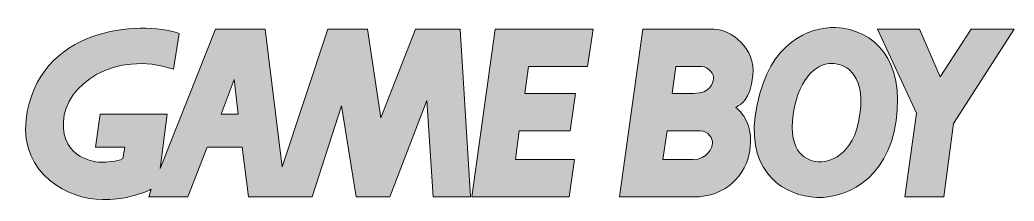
# Model space of a CAD drawing. Header units: millimetres. Extents: x -0.2 to 28.8, y -5 to 0.2.
import ezdxf

# ---------------------------------------------------------------- set-up
doc = ezdxf.new("R2010")
doc.units = ezdxf.units.MM
doc.header["$MEASUREMENT"] = 0
doc.layers.add('Layer 1', color=7, linetype='Continuous', lineweight=0)

# ---------------------------------------------------------------- blocks, each defined once
blk = doc.blocks.new('Block_0')
at = {"layer": 'Layer 1', "true_color": 0x231f20, "transparency": 33554687}
h = blk.add_hatch(color=250, dxfattribs=at)
edge = h.paths.add_edge_path()
edge.add_spline(control_points=[(5.282, -3.477), (5.282, -3.477), (6.305, -3.477), (6.305, -3.477), (6.305, -3.477), (6.486, -4.922), (6.486, -4.922), (6.486, -4.922), (8.337, -4.922), (8.337, -4.922), (8.337, -4.922), (9.194, -2.274), (9.194, -2.274), (9.194, -2.274), (9.616, -4.922), (9.616, -4.922), (9.616, -4.922), (10.594, -4.922), (10.594, -4.922), (10.594, -4.922), (11.677, -2.123), (11.677, -2.123), (11.677, -2.123), (11.858, -4.922), (11.858, -4.922), (11.858, -4.922), (12.941, -4.922), (12.941, -4.922), (12.941, -4.922), (12.64, -0.047), (12.64, -0.047), (12.64, -0.047), (11.346, -0.047), (11.346, -0.047), (11.346, -0.047), (10.338, -2.62), (10.338, -2.62), (10.338, -2.62), (9.947, -0.047), (9.947, -0.047), (9.947, -0.047), (8.788, -0.047), (8.788, -0.047), (8.788, -0.047), (7.464, -4.049), (7.464, -4.049), (7.464, -4.049), (6.967, -0.047), (6.967, -0.047), (6.967, -0.047), (5.523, -0.047), (5.523, -0.047), (5.523, -0.047), (3.913, -4.094), (3.913, -4.094), (3.913, -4.094), (4.123, -2.514), (4.123, -2.514), (4.123, -2.514), (2.167, -2.514), (2.167, -2.514), (2.167, -2.514), (2.032, -3.477), (2.032, -3.477), (2.032, -3.477), (2.889, -3.477), (2.889, -3.477), (2.889, -3.477), (2.829, -3.808), (2.829, -3.808), (2.679, -3.899), (2.333, -3.914), (2.197, -3.914), (2.062, -3.914), (1.054, -3.823), (1.099, -2.74), (1.144, -1.657), (2.589, -0.648), (4.304, -1.205), (4.304, -1.205), (4.469, -0.167), (4.469, -0.167), (3.326, 0.224), (0.322, 0.005), (0.015, -2.68), (-0.165, -4.26), (1.279, -5.012), (2.242, -4.997), (2.799, -5.027), (3.431, -4.817), (3.657, -4.696), (3.657, -4.696), (3.582, -4.922), (3.582, -4.922), (3.582, -4.922), (4.725, -4.922), (4.725, -4.922), (4.725, -4.922), (5.282, -3.477), (5.282, -3.477), (5.282, -3.477), (5.282, -3.477), (5.282, -3.477)], knot_values=[0, 0, 0, 0, 1, 1, 1, 2, 2, 2, 3, 3, 3, 4, 4, 4, 5, 5, 5, 6, 6, 6, 7, 7, 7, 8, 8, 8, 9, 9, 9, 10, 10, 10, 11, 11, 11, 12, 12, 12, 13, 13, 13, 14, 14, 14, 15, 15, 15, 16, 16, 16, 17, 17, 17, 18, 18, 18, 19, 19, 19, 20, 20, 20, 21, 21, 21, 22, 22, 22, 23, 23, 23, 24, 24, 24, 25, 25, 25, 26, 26, 26, 27, 27, 27, 28, 28, 28, 29, 29, 29, 30, 30, 30, 31, 31, 31, 32, 32, 32, 33, 33, 33, 34, 34, 34, 34], degree=3, periodic=0)
edge = h.paths.add_edge_path()
edge.add_spline(control_points=[(5.688, -2.514), (5.688, -2.514), (6.065, -1.506), (6.065, -1.506), (6.065, -1.506), (6.185, -2.514), (6.185, -2.514), (6.185, -2.514), (5.688, -2.514), (5.688, -2.514), (5.688, -2.514), (5.688, -2.514), (5.688, -2.514)], knot_values=[0, 0, 0, 0, 1, 1, 1, 2, 2, 2, 3, 3, 3, 4, 4, 4, 4], degree=3, periodic=0)
h = blk.add_hatch(color=250, dxfattribs=at)
edge = h.paths.add_edge_path()
edge.add_spline(control_points=[(23.444, -1.04), (23.76, -1.04), (24.437, -1.25), (24.272, -2.514), (24.106, -3.778), (23.324, -3.929), (23.038, -3.899), (22.752, -3.869), (22.165, -3.673), (22.331, -2.514), (22.496, -1.356), (23.113, -1.025), (23.444, -1.04), (23.444, -1.04), (23.444, -1.04), (23.444, -1.04)], knot_values=[0, 0, 0, 0, 1, 1, 1, 2, 2, 2, 3, 3, 3, 4, 4, 4, 5, 5, 5, 5], degree=3, periodic=0)
edge = h.paths.add_edge_path()
edge.add_spline(control_points=[(23.565, -0.001), (22.782, 0.029), (21.654, -0.423), (21.277, -2.243), (20.901, -4.064), (21.909, -4.801), (22.842, -4.922), (23.775, -5.042), (25.084, -4.455), (25.325, -2.71), (25.566, -0.964), (24.708, -0.047), (23.565, -0.001), (23.565, -0.001), (23.565, -0.001), (23.565, -0.001)], knot_values=[0, 0, 0, 0, 1, 1, 1, 2, 2, 2, 3, 3, 3, 4, 4, 4, 5, 5, 5, 5], degree=3, periodic=0)
for points in [[(15.815, -4.922), (15.966, -3.838), (14.25, -3.838), (14.356, -2.996), (15.845, -2.996), (15.996, -1.912), (14.521, -1.912), (14.626, -1.13), (16.342, -1.13), (16.507, -0.047), (13.663, -0.047), (12.986, -4.922)], [(24.783, -0.047), (26.002, -0.047), (26.604, -1.431), (27.507, -0.047), (28.756, -0.047), (26.995, -2.785), (26.709, -4.922), (25.581, -4.922), (25.912, -2.484)]]:
    blk.add_hatch(color=250, dxfattribs=at).paths.add_polyline_path(points)
h = blk.add_hatch(color=250, dxfattribs=at)
edge = h.paths.add_edge_path()
edge.add_spline(control_points=[(17.275, -4.922), (17.275, -4.922), (17.952, -0.047), (17.952, -0.047), (17.952, -0.047), (20.028, -0.047), (20.028, -0.047), (20.525, -0.047), (21.247, -0.618), (21.157, -1.386), (21.067, -2.153), (20.826, -2.198), (20.66, -2.319), (20.916, -2.544), (21.172, -2.906), (21.067, -3.583), (20.961, -4.26), (20.405, -4.922), (19.426, -4.922), (19.426, -4.922), (17.275, -4.922), (17.275, -4.922), (17.275, -4.922), (17.275, -4.922), (17.275, -4.922)], knot_values=[0, 0, 0, 0, 1, 1, 1, 2, 2, 2, 3, 3, 3, 4, 4, 4, 5, 5, 5, 6, 6, 6, 7, 7, 7, 8, 8, 8, 8], degree=3, periodic=0)
edge = h.paths.add_edge_path()
edge.add_spline(control_points=[(18.539, -3.838), (18.539, -3.838), (19.396, -3.838), (19.396, -3.838), (19.863, -3.838), (19.968, -3.477), (19.983, -3.357), (19.998, -3.237), (19.863, -2.996), (19.622, -2.996), (19.622, -2.996), (18.659, -2.996), (18.659, -2.996), (18.659, -2.996), (18.539, -3.838), (18.539, -3.838), (18.539, -3.838), (18.539, -3.838), (18.539, -3.838)], knot_values=[0, 0, 0, 0, 1, 1, 1, 2, 2, 2, 3, 3, 3, 4, 4, 4, 5, 5, 5, 6, 6, 6, 6], degree=3, periodic=0)
edge = h.paths.add_edge_path()
edge.add_spline(control_points=[(18.81, -1.912), (18.81, -1.912), (19.442, -1.912), (19.442, -1.912), (19.908, -1.912), (19.998, -1.611), (20.013, -1.491), (20.028, -1.371), (19.893, -1.13), (19.652, -1.13), (19.652, -1.13), (18.915, -1.13), (18.915, -1.13), (18.915, -1.13), (18.81, -1.912), (18.81, -1.912), (18.81, -1.912), (18.81, -1.912), (18.81, -1.912)], knot_values=[0, 0, 0, 0, 1, 1, 1, 2, 2, 2, 3, 3, 3, 4, 4, 4, 5, 5, 5, 6, 6, 6, 6], degree=3, periodic=0)
at = {"layer": 'Layer 1'}
for points in [[(15.815, -4.922), (15.966, -3.838), (14.25, -3.838), (14.356, -2.996), (15.845, -2.996), (15.996, -1.912), (14.521, -1.912), (14.626, -1.13), (16.342, -1.13), (16.507, -0.047), (13.663, -0.047), (12.986, -4.922), (15.815, -4.922)], [(24.783, -0.047), (26.002, -0.047), (26.604, -1.431), (27.507, -0.047), (28.756, -0.047), (26.995, -2.785), (26.709, -4.922), (25.581, -4.922), (25.912, -2.484), (24.783, -0.047)]]:
    blk.add_lwpolyline(points, close=True, dxfattribs=at)
for points, knots in [([(5.282, -3.477), (5.282, -3.477), (6.305, -3.477), (6.305, -3.477), (6.305, -3.477), (6.486, -4.922), (6.486, -4.922), (6.486, -4.922), (8.337, -4.922), (8.337, -4.922), (8.337, -4.922), (9.194, -2.274), (9.194, -2.274), (9.194, -2.274), (9.616, -4.922), (9.616, -4.922), (9.616, -4.922), (10.594, -4.922), (10.594, -4.922), (10.594, -4.922), (11.677, -2.123), (11.677, -2.123), (11.677, -2.123), (11.858, -4.922), (11.858, -4.922), (11.858, -4.922), (12.941, -4.922), (12.941, -4.922), (12.941, -4.922), (12.64, -0.047), (12.64, -0.047), (12.64, -0.047), (11.346, -0.047), (11.346, -0.047), (11.346, -0.047), (10.338, -2.62), (10.338, -2.62), (10.338, -2.62), (9.947, -0.047), (9.947, -0.047), (9.947, -0.047), (8.788, -0.047), (8.788, -0.047), (8.788, -0.047), (7.464, -4.049), (7.464, -4.049), (7.464, -4.049), (6.967, -0.047), (6.967, -0.047), (6.967, -0.047), (5.523, -0.047), (5.523, -0.047), (5.523, -0.047), (3.913, -4.094), (3.913, -4.094), (3.913, -4.094), (4.123, -2.514), (4.123, -2.514), (4.123, -2.514), (2.167, -2.514), (2.167, -2.514), (2.167, -2.514), (2.032, -3.477), (2.032, -3.477), (2.032, -3.477), (2.889, -3.477), (2.889, -3.477), (2.889, -3.477), (2.829, -3.808), (2.829, -3.808), (2.679, -3.899), (2.333, -3.914), (2.197, -3.914), (2.062, -3.914), (1.054, -3.823), (1.099, -2.74), (1.144, -1.657), (2.589, -0.648), (4.304, -1.205), (4.304, -1.205), (4.469, -0.167), (4.469, -0.167), (3.326, 0.224), (0.322, 0.005), (0.015, -2.68), (-0.165, -4.26), (1.279, -5.012), (2.242, -4.997), (2.799, -5.027), (3.431, -4.817), (3.657, -4.696), (3.657, -4.696), (3.582, -4.922), (3.582, -4.922), (3.582, -4.922), (4.725, -4.922), (4.725, -4.922), (4.725, -4.922), (5.282, -3.477), (5.282, -3.477), (5.282, -3.477), (5.282, -3.477), (5.282, -3.477)], [0, 0, 0, 0, 1, 1, 1, 2, 2, 2, 3, 3, 3, 4, 4, 4, 5, 5, 5, 6, 6, 6, 7, 7, 7, 8, 8, 8, 9, 9, 9, 10, 10, 10, 11, 11, 11, 12, 12, 12, 13, 13, 13, 14, 14, 14, 15, 15, 15, 16, 16, 16, 17, 17, 17, 18, 18, 18, 19, 19, 19, 20, 20, 20, 21, 21, 21, 22, 22, 22, 23, 23, 23, 24, 24, 24, 25, 25, 25, 26, 26, 26, 27, 27, 27, 28, 28, 28, 29, 29, 29, 30, 30, 30, 31, 31, 31, 32, 32, 32, 33, 33, 33, 34, 34, 34, 34]), ([(23.565, -0.001), (22.782, 0.029), (21.654, -0.423), (21.277, -2.243), (20.901, -4.064), (21.909, -4.801), (22.842, -4.922), (23.775, -5.042), (25.084, -4.455), (25.325, -2.71), (25.566, -0.964), (24.708, -0.047), (23.565, -0.001), (23.565, -0.001), (23.565, -0.001), (23.565, -0.001)], [0, 0, 0, 0, 1, 1, 1, 2, 2, 2, 3, 3, 3, 4, 4, 4, 5, 5, 5, 5]), ([(17.275, -4.922), (17.275, -4.922), (17.952, -0.047), (17.952, -0.047), (17.952, -0.047), (20.028, -0.047), (20.028, -0.047), (20.525, -0.047), (21.247, -0.618), (21.157, -1.386), (21.067, -2.153), (20.826, -2.198), (20.66, -2.319), (20.916, -2.544), (21.172, -2.906), (21.067, -3.583), (20.961, -4.26), (20.405, -4.922), (19.426, -4.922), (19.426, -4.922), (17.275, -4.922), (17.275, -4.922), (17.275, -4.922), (17.275, -4.922), (17.275, -4.922)], [0, 0, 0, 0, 1, 1, 1, 2, 2, 2, 3, 3, 3, 4, 4, 4, 5, 5, 5, 6, 6, 6, 7, 7, 7, 8, 8, 8, 8]), ([(18.81, -1.912), (18.81, -1.912), (19.442, -1.912), (19.442, -1.912), (19.908, -1.912), (19.998, -1.611), (20.013, -1.491), (20.028, -1.371), (19.893, -1.13), (19.652, -1.13), (19.652, -1.13), (18.915, -1.13), (18.915, -1.13), (18.915, -1.13), (18.81, -1.912), (18.81, -1.912), (18.81, -1.912), (18.81, -1.912), (18.81, -1.912)], [0, 0, 0, 0, 1, 1, 1, 2, 2, 2, 3, 3, 3, 4, 4, 4, 5, 5, 5, 6, 6, 6, 6]), ([(23.444, -1.04), (23.76, -1.04), (24.437, -1.25), (24.272, -2.514), (24.106, -3.778), (23.324, -3.929), (23.038, -3.899), (22.752, -3.869), (22.165, -3.673), (22.331, -2.514), (22.496, -1.356), (23.113, -1.025), (23.444, -1.04), (23.444, -1.04), (23.444, -1.04), (23.444, -1.04)], [0, 0, 0, 0, 1, 1, 1, 2, 2, 2, 3, 3, 3, 4, 4, 4, 5, 5, 5, 5]), ([(5.688, -2.514), (5.688, -2.514), (6.065, -1.506), (6.065, -1.506), (6.065, -1.506), (6.185, -2.514), (6.185, -2.514), (6.185, -2.514), (5.688, -2.514), (5.688, -2.514), (5.688, -2.514), (5.688, -2.514), (5.688, -2.514)], [0, 0, 0, 0, 1, 1, 1, 2, 2, 2, 3, 3, 3, 4, 4, 4, 4]), ([(18.539, -3.838), (18.539, -3.838), (19.396, -3.838), (19.396, -3.838), (19.863, -3.838), (19.968, -3.477), (19.983, -3.357), (19.998, -3.237), (19.863, -2.996), (19.622, -2.996), (19.622, -2.996), (18.659, -2.996), (18.659, -2.996), (18.659, -2.996), (18.539, -3.838), (18.539, -3.838), (18.539, -3.838), (18.539, -3.838), (18.539, -3.838)], [0, 0, 0, 0, 1, 1, 1, 2, 2, 2, 3, 3, 3, 4, 4, 4, 5, 5, 5, 6, 6, 6, 6])]:
    blk.add_open_spline(points, degree=3, knots=knots, dxfattribs=at)

msp = doc.modelspace()

# ---------------------------------------------------------------- block references
at = {"layer": 'Layer 1'}
msp.add_blockref('Block_0', (0, 0), dxfattribs=at)

doc.saveas('drawing.dxf')
